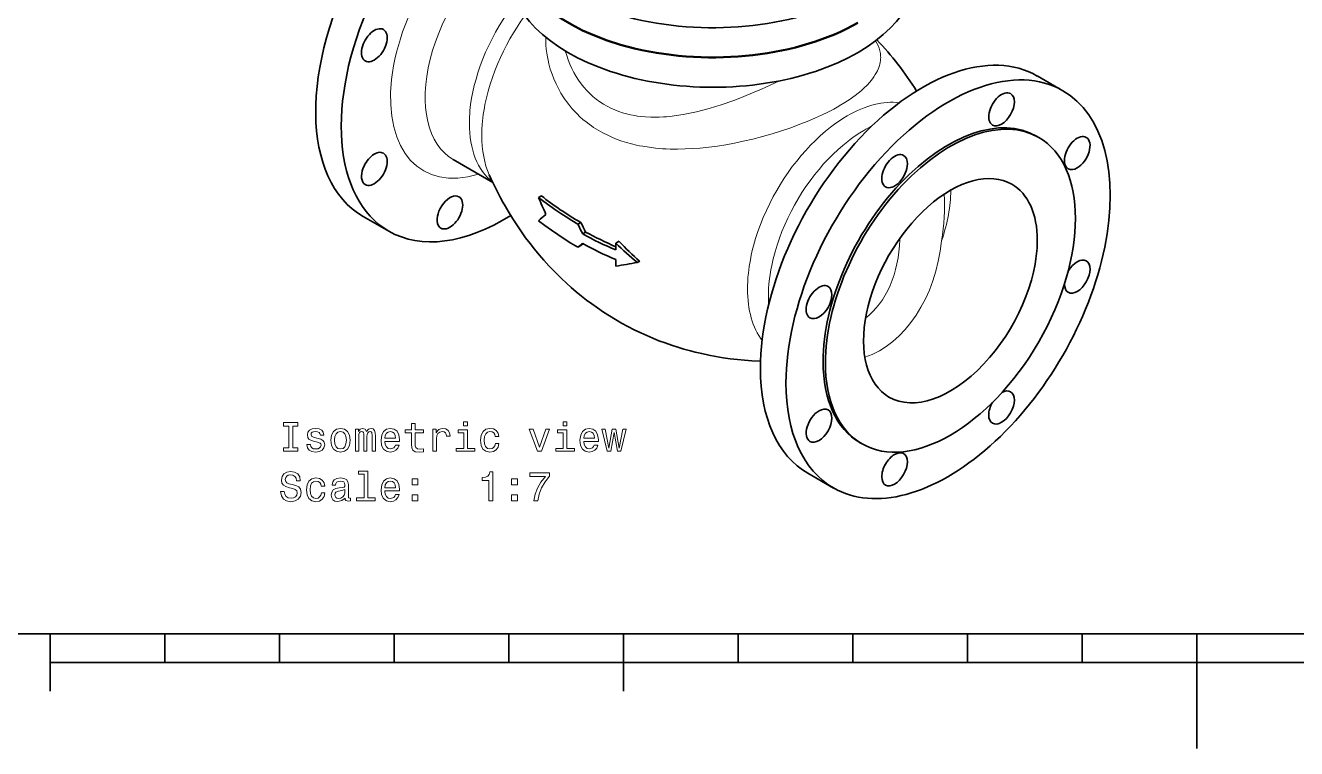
# Model space of a CAD drawing. Extents: x 0 to 420, y 0 to 297.
# Drawn here: x 107.8 to 218.7, y 0 to 63.1 of the extents above; entities that cross this region are included whole.
import ezdxf

# ---------------------------------------------------------------- set-up
doc = ezdxf.new("R2010")
doc.units = 0

msp = doc.modelspace()

# ---------------------------------------------------------------- linework, layer by layer
at = {"color": 7, "lineweight": 35, "ltscale": 0.064153}
for p, q in [((196.09, 58.65), (198.32, 57.37)), ((137.3, 46.4), (139.53, 45.12)), ((176.09, 24.01), (178.32, 22.72))]:
    msp.add_line(p, q, dxfattribs=at)
at = {"color": 7, "lineweight": 35, "ltscale": 0.005832}
for p, q in [((196.23, 53.28), (196.03, 53.4)), ((180.81, 26.57), (180.6, 26.69))]:
    msp.add_line(p, q, dxfattribs=at)
at = {"color": 7, "lineweight": 35, "ltscale": 0.099754}
msp.add_line((145.15, 51.36), (148.6, 49.36), dxfattribs=at)
at = {"color": 7, "lineweight": 35, "ltscale": 0.007616}
msp.add_line((152.59, 48.05), (152.85, 48.2), dxfattribs=at)
at = {"color": 7, "lineweight": 13, "ltscale": 0.000975611}
msp.add_line((188.55, 48.66), (188.55, 48.7), dxfattribs=at)
at = {"color": 7, "lineweight": 35, "ltscale": 0.007488}
for p, q in [((156.03, 45.72), (156.29, 45.87)), ((156.03, 43.71), (156.29, 43.86))]:
    msp.add_line(p, q, dxfattribs=at)
at = {"color": 7, "lineweight": 35, "ltscale": 0.007002}
msp.add_line((156.45, 44.89), (156.7, 45.03), dxfattribs=at)
at = {"color": 7, "lineweight": 35, "ltscale": 0.008261}
msp.add_line((159.34, 44.07), (159.62, 44.24), dxfattribs=at)
at = {"color": 7, "lineweight": 35, "ltscale": 0.014509}
for p, q in [((159.34, 43.49), (159.34, 44.07)), ((159.34, 42.07), (159.34, 42.65))]:
    msp.add_line(p, q, dxfattribs=at)
at = {"color": 7, "lineweight": 35, "ltscale": 0.005897}
msp.add_line((161.21, 42.38), (161.42, 42.5), dxfattribs=at)
at = {"color": 7, "lineweight": 35}
for p, q in [((10, 10), (410, 10)), ((110, 7.5), (310, 7.5))]:
    msp.add_line(p, q, dxfattribs=at)
at = {"color": 7, "lineweight": 35, "ltscale": 0.125}
for p, q in [((110, 10), (110, 5)), ((160, 10), (160, 5))]:
    msp.add_line(p, q, dxfattribs=at)
at = {"color": 7, "lineweight": 35, "ltscale": 0.0625}
for p, q in [((120, 10), (120, 7.5)), ((130, 10), (130, 7.5)), ((140, 10), (140, 7.5)), ((150, 10), (150, 7.5)), ((170, 10), (170, 7.5)), ((180, 10), (180, 7.5)), ((190, 10), (190, 7.5)), ((200, 10), (200, 7.5))]:
    msp.add_line(p, q, dxfattribs=at)
at = {"color": 7, "lineweight": 35, "ltscale": 0.25}
msp.add_line((210, 10), (210, 0), dxfattribs=at)
at = {"color": 7, "lineweight": 13}
for points in [[(150.64, 65.16), (150.25, 64.65), (149.87, 64.12), (149.51, 63.58), (149.17, 63.03), (148.85, 62.47), (148.54, 61.9), (148.25, 61.32), (147.98, 60.73), (147.74, 60.14), (147.51, 59.54), (147.31, 58.94), (147.14, 58.38), (146.99, 57.83), (146.86, 57.27), (146.76, 56.72), (146.67, 56.17), (146.61, 55.63), (146.59, 55.36), (146.57, 55.09), (146.56, 54.83), (146.56, 54.53)], [(151.4, 63.91), (151.05, 63.42), (150.72, 62.92), (150.4, 62.4), (150.09, 61.88), (149.8, 61.35), (149.53, 60.81), (149.27, 60.26), (149.01, 59.68), (148.78, 59.1), (148.57, 58.52), (148.37, 57.93), (148.2, 57.34), (148.05, 56.75), (147.92, 56.16), (147.87, 55.87), (147.82, 55.58), (147.77, 55.29), (147.74, 55), (147.71, 54.71), (147.68, 54.43), (147.65, 53.98), (147.64, 53.48)], [(153.22, 62.04), (153.22, 61.69), (153.24, 61.33), (153.27, 60.98), (153.32, 60.63), (153.37, 60.32), (153.43, 60.02), (153.5, 59.71), (153.56, 59.48), (153.62, 59.26), (153.77, 58.82), (153.93, 58.39), (154.12, 57.96), (154.33, 57.55), (154.55, 57.15), (154.8, 56.76), (154.93, 56.57), (155.06, 56.39), (155.2, 56.2), (155.34, 56.02), (155.54, 55.79), (155.75, 55.56), (155.96, 55.34), (156.21, 55.1), (156.47, 54.87), (156.74, 54.65), (157.01, 54.44), (157.2, 54.3), (157.39, 54.17), (157.79, 53.92), (158.2, 53.69), (158.63, 53.48), (159.06, 53.28), (159.46, 53.12), (159.86, 52.98), (160.28, 52.85), (160.7, 52.73), (161.13, 52.63), (161.4, 52.57), (161.68, 52.52), (162.23, 52.43), (162.8, 52.36), (163.11, 52.34), (163.42, 52.31), (163.74, 52.29), (164.07, 52.28), (164.72, 52.27), (165.37, 52.29), (166.03, 52.32), (166.7, 52.37), (167.44, 52.45), (168.19, 52.54), (168.94, 52.66), (169.69, 52.8), (170.44, 52.96), (171.29, 53.15), (172.13, 53.37), (172.96, 53.61), (173.79, 53.87), (174.6, 54.14), (175.4, 54.44), (175.79, 54.59), (176.17, 54.74), (176.74, 54.99), (177.29, 55.24), (177.82, 55.5), (178.34, 55.77), (178.8, 56.03)], [(182.33, 59.56), (182.36, 59.67), (182.4, 59.83), (182.42, 59.99), (182.43, 60.15), (182.44, 60.26), (182.43, 60.38), (182.43, 60.5), (182.41, 60.61), (182.37, 60.84), (182.3, 61.07), (182.21, 61.3), (182.11, 61.51), (181.99, 61.72)], [(154.93, 60.84), (155.05, 60.44), (155.18, 60.06), (155.33, 59.68), (155.5, 59.31), (155.68, 58.96), (155.87, 58.61), (156.09, 58.28), (156.31, 57.96), (156.55, 57.67), (156.8, 57.38), (157.07, 57.12), (157.34, 56.86), (157.63, 56.62), (157.94, 56.4), (158.25, 56.2), (158.58, 56.01), (158.91, 55.84), (159.26, 55.69), (159.59, 55.56), (159.93, 55.45), (160.28, 55.35), (160.63, 55.27), (160.99, 55.2), (161.22, 55.16), (161.45, 55.13), (161.91, 55.09), (162.39, 55.06), (162.75, 55.06), (163.12, 55.07), (163.49, 55.08), (163.77, 55.1), (164.06, 55.13), (164.63, 55.2), (165.21, 55.29), (165.79, 55.4), (166.38, 55.53), (166.93, 55.66), (167.48, 55.81), (168.04, 55.98), (168.45, 56.11), (168.86, 56.25), (169.29, 56.4), (169.71, 56.55), (170.49, 56.85), (171.26, 57.17), (172.03, 57.5), (172.79, 57.84), (173.62, 58.23)], [(178.8, 56.03), (178.83, 56.04), (179.32, 56.34), (179.78, 56.64), (180, 56.79), (180.21, 56.95), (180.48, 57.15), (180.73, 57.36), (180.97, 57.58), (181.25, 57.85), (181.5, 58.12), (181.62, 58.26), (181.72, 58.4), (181.85, 58.58), (181.97, 58.77), (182.08, 58.95), (182.15, 59.09), (182.22, 59.24), (182.27, 59.38), (182.33, 59.56)], [(179.52, 55.17), (179.15, 54.94), (178.84, 54.74), (178.53, 54.53), (178.3, 54.36), (178.07, 54.19), (177.62, 53.83), (177.17, 53.44), (176.74, 53.03), (176.31, 52.61), (175.9, 52.16), (175.5, 51.71), (175.11, 51.23), (174.73, 50.75), (174.37, 50.24), (174.02, 49.73), (173.69, 49.21), (173.37, 48.67), (173.06, 48.13), (172.76, 47.53), (172.47, 46.93), (172.2, 46.32), (171.95, 45.71), (171.73, 45.09), (171.53, 44.47), (171.43, 44.16), (171.35, 43.85), (171.24, 43.43), (171.15, 43.02), (171.07, 42.61), (170.97, 42.04), (170.93, 41.75), (170.9, 41.47), (170.86, 41.1), (170.84, 40.72), (170.82, 40.36), (170.82, 40.1)], [(180.98, 53.91), (180.61, 53.69), (180.31, 53.49), (180.01, 53.28), (179.79, 53.12), (179.56, 52.95), (179.13, 52.6), (178.7, 52.22), (178.28, 51.83), (177.86, 51.41), (177.46, 50.98), (177.06, 50.51), (176.66, 50.03), (176.28, 49.52), (175.92, 49.01), (175.57, 48.48), (175.23, 47.94), (174.91, 47.39), (174.62, 46.83), (174.33, 46.26), (174.07, 45.68), (173.82, 45.1), (173.6, 44.5), (173.4, 43.91), (173.22, 43.32), (173.06, 42.72), (172.99, 42.43), (172.93, 42.13), (172.85, 41.74), (172.79, 41.35), (172.73, 40.96), (172.69, 40.53), (172.66, 40.11), (172.64, 39.7), (172.64, 39.47)]]:
    msp.add_lwpolyline(points, dxfattribs=at)
at = {"color": 7, "lineweight": 35}
for points in [[(148.29, 50.04), (148.47, 49.64), (148.66, 49.24), (148.86, 48.83), (149.06, 48.44), (149.27, 48.04), (149.48, 47.65), (149.7, 47.26), (149.94, 46.87), (150.35, 46.19), (150.75, 45.58), (151.11, 45.06), (151.47, 44.54), (151.85, 44.04), (152.25, 43.54), (152.65, 43.06), (153.06, 42.58), (153.49, 42.1), (153.87, 41.71), (154.18, 41.4), (154.6, 40.98), (155.03, 40.58), (155.45, 40.2), (155.89, 39.83), (156.33, 39.46), (156.79, 39.11), (157.25, 38.77), (157.73, 38.43), (158.25, 38.07), (158.77, 37.74), (159.3, 37.42), (159.84, 37.11), (160.39, 36.81), (160.94, 36.52), (161.51, 36.25), (162.05, 36.01), (162.57, 35.78), (163.1, 35.57), (163.64, 35.37), (164.18, 35.18), (164.73, 35), (165.27, 34.84), (165.85, 34.68), (166.27, 34.57), (166.83, 34.44), (167.45, 34.3), (168.07, 34.19), (168.69, 34.08), (169.32, 33.99), (169.94, 33.92), (170.57, 33.86), (171.2, 33.81), (171.96, 33.77)], [(152.59, 48.05), (153.05, 47.71), (153.58, 47.33), (154.11, 46.96), (154.55, 46.66), (155, 46.36), (155.51, 46.04), (156.03, 45.72)], [(156.03, 43.71), (155.42, 44.08), (154.83, 44.46), (154.28, 44.83), (153.73, 45.21), (153.15, 45.62), (152.59, 46.03)]]:
    msp.add_lwpolyline(points, dxfattribs=at)
at = {"color": 7, "lineweight": 13}
for points in [[(130.82, 26.22), (130.36, 26.22), (130.36, 25.92), (131.61, 25.92), (131.61, 26.22), (131.15, 26.22), (131.15, 28.12), (131.61, 28.12), (131.61, 28.42), (130.36, 28.42), (130.36, 28.12), (130.82, 28.12)], [(133.36, 27.05), (133.05, 27.12), (132.82, 27.2), (132.75, 27.37), (132.77, 27.49), (132.84, 27.58), (132.97, 27.63), (133.14, 27.65), (133.31, 27.63), (133.45, 27.56), (133.53, 27.47), (133.57, 27.34), (133.88, 27.34), (133.88, 27.34), (133.82, 27.58), (133.68, 27.76), (133.45, 27.88), (133.14, 27.92), (132.84, 27.88), (132.61, 27.76), (132.47, 27.58), (132.43, 27.36), (132.46, 27.14), (132.56, 26.99), (132.73, 26.88), (132.97, 26.81), (133.32, 26.72), (133.54, 26.63), (133.6, 26.56), (133.62, 26.45), (133.59, 26.32), (133.5, 26.22), (133.36, 26.15), (133.17, 26.13), (132.97, 26.15), (132.83, 26.23), (132.73, 26.35), (132.69, 26.52), (132.39, 26.52), (132.44, 26.23), (132.59, 26.02), (132.82, 25.9), (133.14, 25.85), (133.48, 25.9), (133.73, 26.02), (133.88, 26.22), (133.94, 26.49), (133.9, 26.71), (133.78, 26.87), (133.6, 26.97)], [(134.48, 26.88), (134.54, 26.44), (134.71, 26.12), (134.97, 25.92), (135.32, 25.85), (135.67, 25.92), (135.94, 26.12), (136.1, 26.44), (136.16, 26.88), (136.1, 27.32), (135.94, 27.65), (135.67, 27.85), (135.32, 27.92), (134.97, 27.85), (134.71, 27.65), (134.54, 27.32)], [(136.62, 25.92), (136.91, 25.92), (136.91, 27.21), (136.93, 27.41), (136.98, 27.55), (137.07, 27.63), (137.17, 27.66), (137.26, 27.63), (137.32, 27.56), (137.35, 27.44), (137.36, 27.28), (137.36, 25.92), (137.63, 25.92), (137.63, 27.21), (137.65, 27.4), (137.7, 27.54), (137.79, 27.63), (137.9, 27.66), (137.99, 27.63), (138.04, 27.56), (138.08, 27.28), (138.08, 25.92), (138.37, 25.92), (138.37, 27.25), (138.35, 27.53), (138.29, 27.74), (138.18, 27.87), (137.99, 27.92), (137.77, 27.85), (137.6, 27.64), (137.47, 27.85), (137.25, 27.92), (137.04, 27.85), (136.9, 27.65), (136.9, 27.85), (136.62, 27.85)], [(139.19, 26.79), (140.46, 26.79), (140.46, 26.94), (140.41, 27.36), (140.25, 27.67), (140, 27.85), (139.66, 27.92), (139.33, 27.85), (139.08, 27.65), (138.92, 27.32), (138.86, 26.89), (138.91, 26.44), (139.08, 26.12), (139.33, 25.92), (139.65, 25.85), (139.93, 25.9), (140.16, 26.02), (140.33, 26.21), (140.43, 26.47), (140.11, 26.47), (140.05, 26.33), (139.96, 26.22), (139.69, 26.13), (139.48, 26.17), (139.33, 26.3), (139.23, 26.51), (139.19, 26.78)], [(141.51, 27.52), (141.51, 26.55), (141.53, 26.23), (141.63, 26.02), (141.83, 25.89), (142.17, 25.85), (142.55, 25.87), (142.55, 26.14), (142.28, 26.12), (142.03, 26.15), (141.89, 26.24), (141.84, 26.39), (141.83, 26.6), (141.83, 27.52), (142.55, 27.52), (142.55, 27.79), (141.83, 27.79), (141.83, 28.35), (141.51, 28.35), (141.51, 27.79), (140.96, 27.79), (140.96, 27.52)], [(143.37, 25.92), (143.69, 25.92), (143.69, 27.02), (143.72, 27.29), (143.82, 27.48), (143.98, 27.6), (144.19, 27.64), (144.35, 27.61), (144.47, 27.54), (144.54, 27.42), (144.56, 27.25), (144.88, 27.25), (144.84, 27.54), (144.72, 27.75), (144.52, 27.88), (144.25, 27.92), (144.07, 27.89), (143.91, 27.82), (143.77, 27.7), (143.66, 27.53), (143.66, 27.85), (143.37, 27.85)], [(146.39, 26.18), (146.39, 27.79), (145.58, 27.79), (145.58, 27.52), (146.07, 27.52), (146.07, 26.18), (145.42, 26.18), (145.42, 25.92), (147.04, 25.92), (147.04, 26.18)], [(146.4, 28.5), (146.06, 28.5), (146.06, 28.14), (146.4, 28.14)], [(148.82, 27.21), (149.13, 27.21), (149.07, 27.5), (148.91, 27.73), (148.67, 27.87), (148.36, 27.92), (148.01, 27.85), (147.75, 27.65), (147.59, 27.32), (147.53, 26.88), (147.58, 26.44), (147.74, 26.12), (148, 25.92), (148.35, 25.85), (148.66, 25.9), (148.9, 26.05), (149.07, 26.29), (149.14, 26.61), (148.84, 26.61), (148.78, 26.41), (148.68, 26.26), (148.54, 26.16), (148.36, 26.13), (148.14, 26.18), (147.98, 26.33), (147.88, 26.56), (147.85, 26.89), (147.88, 27.21), (147.99, 27.45), (148.15, 27.59), (148.36, 27.64), (148.55, 27.61), (148.69, 27.53), (148.78, 27.39)], [(152.51, 25.92), (152.84, 25.92), (153.55, 27.85), (153.22, 27.85), (152.68, 26.29), (152.12, 27.85), (151.79, 27.85)], [(155.06, 26.18), (155.06, 27.79), (154.25, 27.79), (154.25, 27.52), (154.75, 27.52), (154.75, 26.18), (154.1, 26.18), (154.1, 25.92), (155.72, 25.92), (155.72, 26.18)], [(155.07, 28.5), (154.74, 28.5), (154.74, 28.14), (155.07, 28.14)], [(156.54, 26.79), (157.81, 26.79), (157.81, 26.94), (157.75, 27.36), (157.6, 27.67), (157.34, 27.85), (157.01, 27.92), (156.68, 27.85), (156.43, 27.65), (156.27, 27.32), (156.21, 26.89), (156.26, 26.44), (156.43, 26.12), (156.67, 25.92), (157, 25.85), (157.28, 25.9), (157.51, 26.02), (157.68, 26.21), (157.78, 26.47), (157.46, 26.47), (157.4, 26.33), (157.3, 26.22), (157.04, 26.13), (156.83, 26.17), (156.68, 26.3), (156.58, 26.51), (156.54, 26.78)], [(158.89, 25.92), (159.18, 27.56), (159.47, 25.92), (159.77, 25.92), (160.24, 27.85), (159.94, 27.85), (159.62, 26.21), (159.33, 27.85), (159.02, 27.85), (158.73, 26.21), (158.41, 27.85), (158.11, 27.85), (158.59, 25.92)], [(134.81, 26.89), (134.84, 27.21), (134.94, 27.45), (135.1, 27.59), (135.32, 27.64), (135.54, 27.59), (135.7, 27.45), (135.8, 27.21), (135.84, 26.89), (135.8, 26.56), (135.7, 26.32), (135.54, 26.18), (135.32, 26.13), (135.1, 26.18), (134.94, 26.32), (134.84, 26.56)], [(139.19, 27.06), (139.23, 27.31), (139.33, 27.49), (139.48, 27.6), (139.67, 27.64), (139.86, 27.6), (140.01, 27.49), (140.1, 27.31), (140.13, 27.06)], [(156.54, 27.06), (156.58, 27.31), (156.68, 27.49), (156.83, 27.6), (157.02, 27.64), (157.21, 27.6), (157.36, 27.49), (157.45, 27.31), (157.48, 27.06)], [(130.42, 22.42), (130.09, 22.42), (130.16, 22.04), (130.34, 21.76), (130.62, 21.59), (130.99, 21.53), (131.36, 21.59), (131.64, 21.75), (131.82, 22), (131.88, 22.32), (131.83, 22.62), (131.68, 22.81), (131.43, 22.94), (131.1, 23.03), (130.82, 23.1), (130.64, 23.18), (130.54, 23.29), (130.5, 23.47), (130.54, 23.63), (130.63, 23.76), (130.77, 23.84), (130.97, 23.87), (131.17, 23.83), (131.33, 23.73), (131.44, 23.57), (131.49, 23.35), (131.81, 23.35), (131.81, 23.36), (131.76, 23.7), (131.59, 23.95), (131.32, 24.11), (130.96, 24.16), (130.64, 24.11), (130.38, 23.96), (130.22, 23.72), (130.16, 23.42), (130.21, 23.15), (130.35, 22.97), (130.56, 22.85), (130.86, 22.75), (131.15, 22.67), (131.37, 22.59), (131.5, 22.47), (131.55, 22.29), (131.51, 22.1), (131.4, 21.95), (131.23, 21.86), (131.01, 21.83), (130.76, 21.87), (130.58, 21.99), (130.46, 22.18)], [(133.64, 22.89), (133.95, 22.89), (133.89, 23.18), (133.73, 23.41), (133.49, 23.55), (133.18, 23.6), (132.83, 23.53), (132.57, 23.33), (132.41, 23), (132.35, 22.56), (132.4, 22.12), (132.56, 21.8), (132.82, 21.6), (133.17, 21.53), (133.48, 21.58), (133.72, 21.74), (133.89, 21.97), (133.96, 22.29), (133.66, 22.29), (133.6, 22.09), (133.5, 21.94), (133.36, 21.84), (133.18, 21.81), (132.96, 21.86), (132.8, 22.01), (132.7, 22.24), (132.67, 22.57), (132.7, 22.9), (132.8, 23.13), (132.97, 23.27), (133.18, 23.32), (133.37, 23.29), (133.51, 23.21), (133.6, 23.07)], [(135.73, 21.85), (135.73, 21.84), (135.74, 21.72), (135.8, 21.63), (136.03, 21.56), (136.2, 21.59), (136.2, 21.84), (136.13, 21.83), (136.03, 21.87), (136.01, 22.02), (136.01, 23.02), (135.96, 23.27), (135.84, 23.45), (135.62, 23.56), (135.31, 23.6), (135.01, 23.56), (134.78, 23.44), (134.64, 23.25), (134.6, 22.99), (134.6, 22.97), (134.88, 22.97), (134.91, 23.12), (134.98, 23.23), (135.11, 23.3), (135.3, 23.32), (135.47, 23.3), (135.6, 23.25), (135.68, 23.15), (135.7, 23.03), (135.69, 22.87), (135.63, 22.8), (135.49, 22.76), (135.21, 22.73), (134.91, 22.67), (134.69, 22.55), (134.56, 22.37), (134.52, 22.11), (134.55, 21.87), (134.66, 21.69), (134.84, 21.58), (135.09, 21.54), (135.43, 21.62)], [(137.38, 23.92), (137.38, 21.87), (136.72, 21.87), (136.72, 21.6), (138.34, 21.6), (138.34, 21.87), (137.69, 21.87), (137.69, 24.19), (136.88, 24.19), (136.88, 23.92)], [(139.19, 22.47), (140.46, 22.47), (140.46, 22.62), (140.41, 23.04), (140.25, 23.35), (140, 23.53), (139.66, 23.6), (139.33, 23.53), (139.08, 23.33), (138.92, 23), (138.86, 22.57), (138.91, 22.12), (139.08, 21.8), (139.33, 21.6), (139.65, 21.53), (139.93, 21.58), (140.16, 21.7), (140.33, 21.89), (140.43, 22.15), (140.11, 22.15), (140.05, 22.01), (139.96, 21.9), (139.69, 21.81), (139.48, 21.85), (139.33, 21.98), (139.23, 22.19), (139.19, 22.46)], [(139.19, 22.74), (139.23, 22.99), (139.33, 23.17), (139.48, 23.28), (139.67, 23.32), (139.86, 23.28), (140.01, 23.17), (140.1, 22.99), (140.13, 22.74)], [(141.58, 23), (142.08, 23), (142.08, 23.53), (141.58, 23.53)], [(148.27, 21.6), (148.6, 21.6), (148.6, 24.12), (148.35, 24.12), (148.29, 23.9), (148.16, 23.75), (147.96, 23.66), (147.69, 23.63), (147.69, 23.38), (148.27, 23.38)], [(150.25, 23), (150.75, 23), (150.75, 23.53), (150.25, 23.53)], [(152.17, 21.6), (152.53, 21.6), (152.65, 22.19), (152.86, 22.75), (153.16, 23.26), (153.54, 23.75), (153.54, 24.04), (151.83, 24.04), (151.83, 23.72), (153.2, 23.72), (152.8, 23.23), (152.5, 22.72), (152.29, 22.18)], [(135.69, 22.28), (135.65, 22.09), (135.53, 21.94), (135.36, 21.85), (135.15, 21.82), (135.01, 21.84), (134.91, 21.89), (134.85, 22), (134.83, 22.14), (134.85, 22.26), (134.91, 22.35), (135.14, 22.45), (135.43, 22.5), (135.69, 22.58)], [(141.58, 21.6), (142.08, 21.6), (142.08, 22.14), (141.58, 22.14)], [(150.25, 21.6), (150.75, 21.6), (150.75, 22.14), (150.25, 22.14)]]:
    msp.add_lwpolyline(points, close=True, dxfattribs=at)
for centre, radius, start, end in [((186.21, 44.86), 10.45, 115.8843, 120.0477), ((170.05, 44.72), 14.06, 358.5923, 359.1088), ((183.09, 39.46), 10.45, 179.9528, 184.1172)]:
    msp.add_arc(centre, radius, start, end, dxfattribs=at)
at = {"color": 7, "lineweight": 35}
for centre, radius, start, end in [((414.91, 162.31), 286.12, 203.5375, 203.8602), ((448.78, -311.39), 464.2, 129.5449, 129.6486), ((230.52, 83.18), 83.38, 206.6943, 207.3351), ((179.07, 56.38), 25.08, 204.7583, 206.8913), ((168.69, 66.39), 24.74, 240.3569, 247.792), ((273.28, -102.51), 187.43, 128.5579, 128.7237), ((186.63, 6.74), 47.95, 128.9503, 129.265), ((168.69, 65.55), 24.74, 240.3569, 247.792), ((184.18, 69.76), 35.74, 225.9665, 230.0149), ((182.84, 66.42), 32.12, 223.6991, 228.1547), ((151.2, 96.49), 55.02, 278.5027, 280.4831)]:
    msp.add_arc(centre, radius, start, end, dxfattribs=at)
for centre, major_axis, ratio, start_param, end_param in [((147.3, 63.72), (-10, -17.32), 0.57735, 3.188882, 6.283145), ((149.53, 62.44), (-10, -17.32), 0.57735, 3.483133, 6.283145), ((167.81, 73.17), (17.86, 0), 0.57735, 3.141553, 5.497787), ((167.81, 70.61), (17.86, 0), 0.57735, 3.141553, 5.497787), ((167.81, 70.55), (-17.86, 0), 0.57735, 6.283145, 8.63938), ((167.81, 67.98), (-17.86, 0), 0.57735, 6.283145, 9.424738), ((138.27, 61.33), (-0.79, -1.37), 0.57735, 4.191777, 6.28322), ((138.27, 61.33), (-0.79, -1.37), 0.57735, 0.000034, 3.141627), ((138.27, 61.33), (-0.79, -1.37), 0.57735, 3.141627, 4.191777), ((186.09, 41.33), (-10, -17.32), 0.57735, 3.141553, 5.497787), ((154.38, 29.16), (-22.39, -36.93), 0.773268, 2.771959, 2.936834), ((188.32, 40.05), (-10, -17.32), 0.57735, 3.141553, 5.497787), ((188.32, 40.05), (-10, -17.32), 0.57735, 6.283145, 9.424738), ((192.98, 55.74), (0.79, 1.37), 0.57735, 6.283185, 9.424778), ((192.98, 55.74), (0.79, 1.37), 0.57735, 4.712389, 6.283185), ((188.32, 40.05), (7.71, 13.36), 0.57735, 6.283145, 8.63938), ((188.52, 39.93), (7.71, 13.36), 0.57735, 6.283145, 8.63938), ((192.98, 55.74), (0.79, 1.37), 0.57735, 3.141593, 4.712389), ((188.52, 39.93), (7.71, 13.36), 0.57735, 3.141553, 6.283145), ((199.58, 51.93), (0.79, 1.37), 0.57735, 0, 3.141593), ((199.58, 51.93), (0.79, 1.37), 0.57735, 3.926991, 6.283185), ((138.27, 50.55), (-0.79, -1.37), 0.57735, 3.141506, 4.977175), ((138.27, 50.55), (-0.79, -1.37), 0.57735, 6.283098, 9.424691), ((183.65, 50.35), (0.79, 1.37), 0.57735, 6.283185, 9.424778), ((183.65, 50.35), (0.79, 1.37), 0.57735, 5.497787, 6.283185), ((138.27, 50.55), (-0.79, -1.37), 0.57735, 4.977175, 6.283098), ((188.52, 39.93), (5.36, 9.28), 0.57735, 6.283145, 9.424738), ((183.65, 50.35), (0.79, 1.37), 0.57735, 3.141593, 5.497787), ((199.58, 51.93), (0.79, 1.37), 0.57735, 3.141593, 3.926991), ((188.52, 39.93), (5.36, 9.28), 0.57735, 5.497787, 6.283145), ((144.86, 46.75), (-0.79, -1.37), 0.57735, 3.141506, 5.762573), ((144.86, 46.75), (-0.79, -1.37), 0.57735, 6.283098, 9.424691), ((2138.86, 1184.62), (1990.75, 1130.91), 0.089095, 3.176542, 3.194795), ((149.53, 62.44), (-10, -17.32), 0.57735, 6.283145, 7.11351), ((144.86, 46.75), (-0.79, -1.37), 0.57735, 5.762573, 6.283098), ((11162.08, 6364.7), (11013.98, 6311.62), 0.037941, 3.164953, 3.169992), ((188.52, 39.93), (5.36, 9.28), 0.57735, 3.141553, 5.497787), ((199.58, 41.16), (0.79, 1.37), 0.57735, 3.141593, 6.283185), ((199.58, 41.16), (0.79, 1.37), 0.57735, 0, 1.563141), ((177.06, 38.93), (0.79, 1.37), 0.57735, 0, 3.141593), ((177.06, 38.93), (0.79, 1.37), 0.57735, 3.141593, 6.283185), ((199.58, 41.16), (0.79, 1.37), 0.57735, 2.382147, 3.141593), ((188.32, 40.05), (7.71, 13.36), 0.57735, 2.356194, 3.141553), ((188.52, 39.93), (7.71, 13.36), 0.57735, 2.356194, 3.141553), ((186.09, 41.33), (-10, -17.32), 0.57735, 5.497787, 6.283145), ((188.32, 40.05), (-10, -17.32), 0.57735, 5.497787, 6.283145), ((192.98, 29.74), (0.79, 1.37), 0.57735, 3.141593, 6.283185), ((192.98, 29.74), (0.79, 1.37), 0.57735, 0, 0.759446), ((192.98, 29.74), (0.79, 1.37), 0.57735, 1.578452, 2.356194), ((177.06, 28.16), (0.79, 1.37), 0.57735, 0.785398, 3.141593), ((177.06, 28.16), (0.79, 1.37), 0.57735, 3.141593, 6.283185), ((177.06, 28.16), (0.79, 1.37), 0.57735, 0, 0.785398), ((192.98, 29.74), (0.79, 1.37), 0.57735, 2.356194, 3.141593), ((183.65, 24.35), (0.79, 1.37), 0.57735, 6.283185, 7.853982), ((183.65, 24.35), (0.79, 1.37), 0.57735, 3.141593, 6.283185), ((183.65, 24.35), (0.79, 1.37), 0.57735, 1.570796, 3.141593)]:
    msp.add_ellipse(centre, major_axis=major_axis, ratio=ratio, start_param=start_param, end_param=end_param, dxfattribs=at)
at = {"color": 7, "lineweight": 13}
for centre, major_axis, ratio, start_param, end_param in [((149.53, 62.44), (-6.96, -12.06), 0.57735, 3.876515, 6.845255), ((151.04, 61.57), (-5.89, -10.21), 0.57735, 4.057991, 6.283145), ((179.53, 45.15), (-6.15, -10.63), 0.577759, 3.379157, 3.928498), ((154.88, 59.33), (-5.88, -10.19), 0.577714, 5.496803, 6.208295), ((156.39, 58.53), (-6.2, -10.69), 0.576965, 5.50042, 5.887752), ((180.93, 44.27), (-5.4, -9.3), 0.577828, 1.896395, 2.358616), ((179.35, 44.88), (-3.29, -11.57), 0.692207, 1.715044, 2.062896), ((178, 45.03), (0.54, -8.5), 0.715846, 0.446725, 1.448295), ((179.84, 44.94), (-1.31, -11.07), 0.711887, 0.317047, 1.595716), ((179.53, 45.13), (-6.16, -10.67), 0.57715, 5.49822, 6.046617)]:
    msp.add_ellipse(centre, major_axis=major_axis, ratio=ratio, start_param=start_param, end_param=end_param, dxfattribs=at)

doc.saveas('drawing.dxf')
